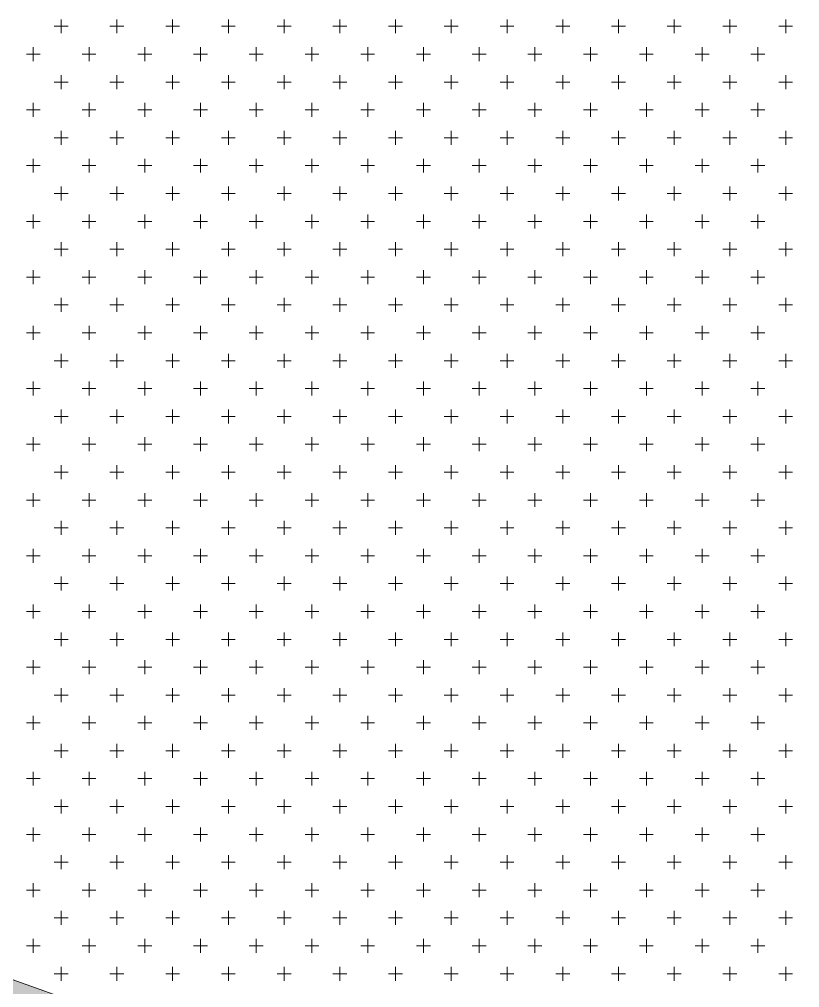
# Model space of a CAD drawing. Header units: metres. Extents: x 476631 to 477421, y 4483749 to 4484052.
# Drawn here: x 476951.52 to 476969.3, y 4483958.2 to 4483980.27 of the extents above; entities that cross this region are included whole.
import ezdxf

# ---------------------------------------------------------------- set-up
doc = ezdxf.new("R2010")
doc.units = ezdxf.units.M
doc.layers.add('M2', color=1, linetype='Continuous', lineweight=25)
doc.layers.add('PL_PARK', color=97, linetype='Continuous', lineweight=0)

msp = doc.modelspace()

# ---------------------------------------------------------------- hatches: boundary and pattern name
at = {"layer": 'M2', "true_color": 0x636466}
h = msp.add_hatch(color=251, dxfattribs=at)
h.dxf.hatch_style = 1
h.paths.add_polyline_path([(476978.377, 4483951.865), (476968.979, 4483952.188), (476968.847, 4483952.193), (476940.59, 4483962.196), (476938.268, 4483964.815), (476930.438, 4483957.365), (476934.301, 4483956.997), (476954.868, 4483949.716), (476967.528, 4483945.234), (476979.215, 4483944.832)])

# ---------------------------------------------------------------- linework, layer by layer
at = {"layer": 'PL_PARK', "color": 3, "linetype": 'Continuous'}
for p, q in [((476952.31, 4483980.11), (476952.627, 4483980.11)), ((476952.469, 4483979.951), (476952.469, 4483980.269)), ((476953.58, 4483980.11), (476953.897, 4483980.11)), ((476953.739, 4483979.951), (476953.739, 4483980.269)), ((476954.85, 4483980.11), (476955.167, 4483980.11)), ((476955.009, 4483979.951), (476955.009, 4483980.269)), ((476956.12, 4483980.11), (476956.437, 4483980.11)), ((476956.279, 4483979.951), (476956.279, 4483980.269)), ((476957.39, 4483980.11), (476957.707, 4483980.11)), ((476957.549, 4483979.951), (476957.549, 4483980.269)), ((476958.66, 4483980.11), (476958.977, 4483980.11)), ((476958.819, 4483979.951), (476958.819, 4483980.269)), ((476959.93, 4483980.11), (476960.247, 4483980.11)), ((476960.089, 4483979.951), (476960.089, 4483980.269)), ((476961.2, 4483980.11), (476961.517, 4483980.11)), ((476961.359, 4483979.951), (476961.359, 4483980.269)), ((476962.47, 4483980.11), (476962.787, 4483980.11)), ((476962.629, 4483979.951), (476962.629, 4483980.269)), ((476963.74, 4483980.11), (476964.057, 4483980.11)), ((476963.899, 4483979.951), (476963.899, 4483980.269)), ((476965.01, 4483980.11), (476965.327, 4483980.11)), ((476965.169, 4483979.951), (476965.169, 4483980.269)), ((476966.28, 4483980.11), (476966.597, 4483980.11)), ((476966.439, 4483979.951), (476966.439, 4483980.269)), ((476967.55, 4483980.11), (476967.867, 4483980.11)), ((476967.709, 4483979.951), (476967.709, 4483980.269)), ((476968.82, 4483980.11), (476969.137, 4483980.11)), ((476968.979, 4483979.951), (476968.979, 4483980.269)), ((476951.834, 4483979.316), (476951.834, 4483979.634)), ((476953.104, 4483979.316), (476953.104, 4483979.634)), ((476954.374, 4483979.316), (476954.374, 4483979.634)), ((476955.644, 4483979.316), (476955.644, 4483979.634)), ((476956.914, 4483979.316), (476956.914, 4483979.634)), ((476958.184, 4483979.316), (476958.184, 4483979.634)), ((476959.454, 4483979.316), (476959.454, 4483979.634)), ((476960.724, 4483979.316), (476960.724, 4483979.634)), ((476961.994, 4483979.316), (476961.994, 4483979.634)), ((476963.264, 4483979.316), (476963.264, 4483979.634)), ((476964.534, 4483979.316), (476964.534, 4483979.634)), ((476965.804, 4483979.316), (476965.804, 4483979.634)), ((476967.074, 4483979.316), (476967.074, 4483979.634)), ((476968.344, 4483979.316), (476968.344, 4483979.634)), ((476951.675, 4483979.475), (476951.992, 4483979.475)), ((476952.945, 4483979.475), (476953.262, 4483979.475)), ((476954.215, 4483979.475), (476954.532, 4483979.475)), ((476955.485, 4483979.475), (476955.802, 4483979.475)), ((476956.755, 4483979.475), (476957.072, 4483979.475)), ((476958.025, 4483979.475), (476958.342, 4483979.475)), ((476959.295, 4483979.475), (476959.612, 4483979.475)), ((476960.565, 4483979.475), (476960.882, 4483979.475)), ((476961.835, 4483979.475), (476962.152, 4483979.475)), ((476963.105, 4483979.475), (476963.422, 4483979.475)), ((476964.375, 4483979.475), (476964.692, 4483979.475)), ((476965.645, 4483979.475), (476965.962, 4483979.475)), ((476966.915, 4483979.475), (476967.232, 4483979.475)), ((476968.185, 4483979.475), (476968.502, 4483979.475)), ((476952.469, 4483978.681), (476952.469, 4483978.999)), ((476953.739, 4483978.681), (476953.739, 4483978.999)), ((476955.009, 4483978.681), (476955.009, 4483978.999)), ((476956.279, 4483978.681), (476956.279, 4483978.999)), ((476957.549, 4483978.681), (476957.549, 4483978.999)), ((476958.819, 4483978.681), (476958.819, 4483978.999)), ((476960.089, 4483978.681), (476960.089, 4483978.999)), ((476961.359, 4483978.681), (476961.359, 4483978.999)), ((476962.629, 4483978.681), (476962.629, 4483978.999)), ((476963.899, 4483978.681), (476963.899, 4483978.999)), ((476965.169, 4483978.681), (476965.169, 4483978.999)), ((476966.439, 4483978.681), (476966.439, 4483978.999)), ((476967.709, 4483978.681), (476967.709, 4483978.999)), ((476968.979, 4483978.681), (476968.979, 4483978.999)), ((476952.31, 4483978.84), (476952.627, 4483978.84)), ((476953.58, 4483978.84), (476953.897, 4483978.84)), ((476954.85, 4483978.84), (476955.167, 4483978.84)), ((476956.12, 4483978.84), (476956.437, 4483978.84)), ((476957.39, 4483978.84), (476957.707, 4483978.84)), ((476958.66, 4483978.84), (476958.977, 4483978.84)), ((476959.93, 4483978.84), (476960.247, 4483978.84)), ((476961.2, 4483978.84), (476961.517, 4483978.84)), ((476962.47, 4483978.84), (476962.787, 4483978.84)), ((476963.74, 4483978.84), (476964.057, 4483978.84)), ((476965.01, 4483978.84), (476965.327, 4483978.84)), ((476966.28, 4483978.84), (476966.597, 4483978.84)), ((476967.55, 4483978.84), (476967.867, 4483978.84)), ((476968.82, 4483978.84), (476969.137, 4483978.84)), ((476951.834, 4483978.046), (476951.834, 4483978.364)), ((476953.104, 4483978.046), (476953.104, 4483978.364)), ((476954.374, 4483978.046), (476954.374, 4483978.364)), ((476955.644, 4483978.046), (476955.644, 4483978.364)), ((476956.914, 4483978.046), (476956.914, 4483978.364)), ((476958.184, 4483978.046), (476958.184, 4483978.364)), ((476959.454, 4483978.046), (476959.454, 4483978.364)), ((476960.724, 4483978.046), (476960.724, 4483978.364)), ((476961.994, 4483978.046), (476961.994, 4483978.364)), ((476963.264, 4483978.046), (476963.264, 4483978.364)), ((476964.534, 4483978.046), (476964.534, 4483978.364)), ((476965.804, 4483978.046), (476965.804, 4483978.364)), ((476967.074, 4483978.046), (476967.074, 4483978.364)), ((476968.344, 4483978.046), (476968.344, 4483978.364)), ((476951.675, 4483978.205), (476951.992, 4483978.205)), ((476952.945, 4483978.205), (476953.262, 4483978.205)), ((476954.215, 4483978.205), (476954.532, 4483978.205)), ((476955.485, 4483978.205), (476955.802, 4483978.205)), ((476956.755, 4483978.205), (476957.072, 4483978.205)), ((476958.025, 4483978.205), (476958.342, 4483978.205)), ((476959.295, 4483978.205), (476959.612, 4483978.205)), ((476960.565, 4483978.205), (476960.882, 4483978.205)), ((476961.835, 4483978.205), (476962.152, 4483978.205)), ((476963.105, 4483978.205), (476963.422, 4483978.205)), ((476964.375, 4483978.205), (476964.692, 4483978.205)), ((476965.645, 4483978.205), (476965.962, 4483978.205)), ((476966.915, 4483978.205), (476967.232, 4483978.205)), ((476968.185, 4483978.205), (476968.502, 4483978.205)), ((476952.469, 4483977.411), (476952.469, 4483977.729)), ((476953.739, 4483977.411), (476953.739, 4483977.729)), ((476955.009, 4483977.411), (476955.009, 4483977.729)), ((476956.279, 4483977.411), (476956.279, 4483977.729)), ((476957.549, 4483977.411), (476957.549, 4483977.729)), ((476958.819, 4483977.411), (476958.819, 4483977.729)), ((476960.089, 4483977.411), (476960.089, 4483977.729)), ((476961.359, 4483977.411), (476961.359, 4483977.729)), ((476962.629, 4483977.411), (476962.629, 4483977.729)), ((476963.899, 4483977.411), (476963.899, 4483977.729)), ((476965.169, 4483977.411), (476965.169, 4483977.729)), ((476966.439, 4483977.411), (476966.439, 4483977.729)), ((476967.709, 4483977.411), (476967.709, 4483977.729)), ((476968.979, 4483977.411), (476968.979, 4483977.729)), ((476952.31, 4483977.57), (476952.627, 4483977.57)), ((476953.58, 4483977.57), (476953.897, 4483977.57)), ((476954.85, 4483977.57), (476955.167, 4483977.57)), ((476956.12, 4483977.57), (476956.437, 4483977.57)), ((476957.39, 4483977.57), (476957.707, 4483977.57)), ((476958.66, 4483977.57), (476958.977, 4483977.57)), ((476959.93, 4483977.57), (476960.247, 4483977.57)), ((476961.2, 4483977.57), (476961.517, 4483977.57)), ((476962.47, 4483977.57), (476962.787, 4483977.57)), ((476963.74, 4483977.57), (476964.057, 4483977.57)), ((476965.01, 4483977.57), (476965.327, 4483977.57)), ((476966.28, 4483977.57), (476966.597, 4483977.57)), ((476967.55, 4483977.57), (476967.867, 4483977.57)), ((476968.82, 4483977.57), (476969.137, 4483977.57)), ((476951.834, 4483976.776), (476951.834, 4483977.094)), ((476953.104, 4483976.776), (476953.104, 4483977.094)), ((476954.374, 4483976.776), (476954.374, 4483977.094)), ((476955.644, 4483976.776), (476955.644, 4483977.094)), ((476956.914, 4483976.776), (476956.914, 4483977.094)), ((476958.184, 4483976.776), (476958.184, 4483977.094)), ((476959.454, 4483976.776), (476959.454, 4483977.094)), ((476960.724, 4483976.776), (476960.724, 4483977.094)), ((476961.994, 4483976.776), (476961.994, 4483977.094)), ((476963.264, 4483976.776), (476963.264, 4483977.094)), ((476964.534, 4483976.776), (476964.534, 4483977.094)), ((476965.804, 4483976.776), (476965.804, 4483977.094)), ((476967.074, 4483976.776), (476967.074, 4483977.094)), ((476968.344, 4483976.776), (476968.344, 4483977.094)), ((476951.675, 4483976.935), (476951.992, 4483976.935)), ((476952.945, 4483976.935), (476953.262, 4483976.935)), ((476954.215, 4483976.935), (476954.532, 4483976.935)), ((476955.485, 4483976.935), (476955.802, 4483976.935)), ((476956.755, 4483976.935), (476957.072, 4483976.935)), ((476958.025, 4483976.935), (476958.342, 4483976.935)), ((476959.295, 4483976.935), (476959.612, 4483976.935)), ((476960.565, 4483976.935), (476960.882, 4483976.935)), ((476961.835, 4483976.935), (476962.152, 4483976.935)), ((476963.105, 4483976.935), (476963.422, 4483976.935)), ((476964.375, 4483976.935), (476964.692, 4483976.935)), ((476965.645, 4483976.935), (476965.962, 4483976.935)), ((476966.915, 4483976.935), (476967.232, 4483976.935)), ((476968.185, 4483976.935), (476968.502, 4483976.935)), ((476952.469, 4483976.141), (476952.469, 4483976.459)), ((476953.739, 4483976.141), (476953.739, 4483976.459)), ((476955.009, 4483976.141), (476955.009, 4483976.459)), ((476956.279, 4483976.141), (476956.279, 4483976.459)), ((476957.549, 4483976.141), (476957.549, 4483976.459)), ((476958.819, 4483976.141), (476958.819, 4483976.459)), ((476960.089, 4483976.141), (476960.089, 4483976.459)), ((476961.359, 4483976.141), (476961.359, 4483976.459)), ((476962.629, 4483976.141), (476962.629, 4483976.459)), ((476963.899, 4483976.141), (476963.899, 4483976.459)), ((476965.169, 4483976.141), (476965.169, 4483976.459)), ((476966.439, 4483976.141), (476966.439, 4483976.459)), ((476967.709, 4483976.141), (476967.709, 4483976.459)), ((476968.979, 4483976.141), (476968.979, 4483976.459)), ((476952.31, 4483976.3), (476952.627, 4483976.3)), ((476953.58, 4483976.3), (476953.897, 4483976.3)), ((476954.85, 4483976.3), (476955.167, 4483976.3)), ((476956.12, 4483976.3), (476956.437, 4483976.3)), ((476957.39, 4483976.3), (476957.707, 4483976.3)), ((476958.66, 4483976.3), (476958.977, 4483976.3)), ((476959.93, 4483976.3), (476960.247, 4483976.3)), ((476961.2, 4483976.3), (476961.517, 4483976.3)), ((476962.47, 4483976.3), (476962.787, 4483976.3)), ((476963.74, 4483976.3), (476964.057, 4483976.3)), ((476965.01, 4483976.3), (476965.327, 4483976.3)), ((476966.28, 4483976.3), (476966.597, 4483976.3)), ((476967.55, 4483976.3), (476967.867, 4483976.3)), ((476968.82, 4483976.3), (476969.137, 4483976.3)), ((476951.675, 4483975.665), (476951.992, 4483975.665)), ((476951.834, 4483975.506), (476951.834, 4483975.824)), ((476952.945, 4483975.665), (476953.262, 4483975.665)), ((476953.104, 4483975.506), (476953.104, 4483975.824)), ((476954.215, 4483975.665), (476954.532, 4483975.665)), ((476954.374, 4483975.506), (476954.374, 4483975.824)), ((476955.485, 4483975.665), (476955.802, 4483975.665)), ((476955.644, 4483975.506), (476955.644, 4483975.824)), ((476956.755, 4483975.665), (476957.072, 4483975.665)), ((476956.914, 4483975.506), (476956.914, 4483975.824)), ((476958.025, 4483975.665), (476958.342, 4483975.665)), ((476958.184, 4483975.506), (476958.184, 4483975.824)), ((476959.295, 4483975.665), (476959.612, 4483975.665)), ((476959.454, 4483975.506), (476959.454, 4483975.824)), ((476960.565, 4483975.665), (476960.882, 4483975.665)), ((476960.724, 4483975.506), (476960.724, 4483975.824)), ((476961.835, 4483975.665), (476962.152, 4483975.665)), ((476961.994, 4483975.506), (476961.994, 4483975.824)), ((476963.105, 4483975.665), (476963.422, 4483975.665)), ((476963.264, 4483975.506), (476963.264, 4483975.824)), ((476964.375, 4483975.665), (476964.692, 4483975.665)), ((476964.534, 4483975.506), (476964.534, 4483975.824)), ((476965.645, 4483975.665), (476965.962, 4483975.665)), ((476965.804, 4483975.506), (476965.804, 4483975.824)), ((476966.915, 4483975.665), (476967.232, 4483975.665)), ((476967.074, 4483975.506), (476967.074, 4483975.824)), ((476968.185, 4483975.665), (476968.502, 4483975.665)), ((476968.344, 4483975.506), (476968.344, 4483975.824)), ((476952.31, 4483975.03), (476952.627, 4483975.03)), ((476952.469, 4483974.871), (476952.469, 4483975.189)), ((476953.58, 4483975.03), (476953.897, 4483975.03)), ((476953.739, 4483974.871), (476953.739, 4483975.189)), ((476954.85, 4483975.03), (476955.167, 4483975.03)), ((476955.009, 4483974.871), (476955.009, 4483975.189)), ((476956.12, 4483975.03), (476956.437, 4483975.03)), ((476956.279, 4483974.871), (476956.279, 4483975.189)), ((476957.39, 4483975.03), (476957.707, 4483975.03)), ((476957.549, 4483974.871), (476957.549, 4483975.189)), ((476958.66, 4483975.03), (476958.977, 4483975.03)), ((476958.819, 4483974.871), (476958.819, 4483975.189)), ((476959.93, 4483975.03), (476960.247, 4483975.03)), ((476960.089, 4483974.871), (476960.089, 4483975.189)), ((476961.2, 4483975.03), (476961.517, 4483975.03)), ((476961.359, 4483974.871), (476961.359, 4483975.189)), ((476962.47, 4483975.03), (476962.787, 4483975.03)), ((476962.629, 4483974.871), (476962.629, 4483975.189)), ((476963.74, 4483975.03), (476964.057, 4483975.03)), ((476963.899, 4483974.871), (476963.899, 4483975.189)), ((476965.01, 4483975.03), (476965.327, 4483975.03)), ((476965.169, 4483974.871), (476965.169, 4483975.189)), ((476966.28, 4483975.03), (476966.597, 4483975.03)), ((476966.439, 4483974.871), (476966.439, 4483975.189)), ((476967.55, 4483975.03), (476967.867, 4483975.03)), ((476967.709, 4483974.871), (476967.709, 4483975.189)), ((476968.82, 4483975.03), (476969.137, 4483975.03)), ((476968.979, 4483974.871), (476968.979, 4483975.189)), ((476951.834, 4483974.236), (476951.834, 4483974.554)), ((476953.104, 4483974.236), (476953.104, 4483974.554)), ((476954.374, 4483974.236), (476954.374, 4483974.554)), ((476955.644, 4483974.236), (476955.644, 4483974.554)), ((476956.914, 4483974.236), (476956.914, 4483974.554)), ((476958.184, 4483974.236), (476958.184, 4483974.554)), ((476959.454, 4483974.236), (476959.454, 4483974.554)), ((476960.724, 4483974.236), (476960.724, 4483974.554)), ((476961.994, 4483974.236), (476961.994, 4483974.554)), ((476963.264, 4483974.236), (476963.264, 4483974.554)), ((476964.534, 4483974.236), (476964.534, 4483974.554)), ((476965.804, 4483974.236), (476965.804, 4483974.554)), ((476967.074, 4483974.236), (476967.074, 4483974.554)), ((476968.344, 4483974.236), (476968.344, 4483974.554)), ((476951.675, 4483974.395), (476951.992, 4483974.395)), ((476952.945, 4483974.395), (476953.262, 4483974.395)), ((476954.215, 4483974.395), (476954.532, 4483974.395)), ((476955.485, 4483974.395), (476955.802, 4483974.395)), ((476956.755, 4483974.395), (476957.072, 4483974.395)), ((476958.025, 4483974.395), (476958.342, 4483974.395)), ((476959.295, 4483974.395), (476959.612, 4483974.395)), ((476960.565, 4483974.395), (476960.882, 4483974.395)), ((476961.835, 4483974.395), (476962.152, 4483974.395)), ((476963.105, 4483974.395), (476963.422, 4483974.395)), ((476964.375, 4483974.395), (476964.692, 4483974.395)), ((476965.645, 4483974.395), (476965.962, 4483974.395)), ((476966.915, 4483974.395), (476967.232, 4483974.395)), ((476968.185, 4483974.395), (476968.502, 4483974.395)), ((476952.469, 4483973.601), (476952.469, 4483973.919)), ((476953.739, 4483973.601), (476953.739, 4483973.919)), ((476955.009, 4483973.601), (476955.009, 4483973.919)), ((476956.279, 4483973.601), (476956.279, 4483973.919)), ((476957.549, 4483973.601), (476957.549, 4483973.919)), ((476958.819, 4483973.601), (476958.819, 4483973.919)), ((476960.089, 4483973.601), (476960.089, 4483973.919)), ((476961.359, 4483973.601), (476961.359, 4483973.919)), ((476962.629, 4483973.601), (476962.629, 4483973.919)), ((476963.899, 4483973.601), (476963.899, 4483973.919)), ((476965.169, 4483973.601), (476965.169, 4483973.919)), ((476966.439, 4483973.601), (476966.439, 4483973.919)), ((476967.709, 4483973.601), (476967.709, 4483973.919)), ((476968.979, 4483973.601), (476968.979, 4483973.919)), ((476952.31, 4483973.76), (476952.627, 4483973.76)), ((476953.58, 4483973.76), (476953.897, 4483973.76)), ((476954.85, 4483973.76), (476955.167, 4483973.76)), ((476956.12, 4483973.76), (476956.437, 4483973.76)), ((476957.39, 4483973.76), (476957.707, 4483973.76)), ((476958.66, 4483973.76), (476958.977, 4483973.76)), ((476959.93, 4483973.76), (476960.247, 4483973.76)), ((476961.2, 4483973.76), (476961.517, 4483973.76)), ((476962.47, 4483973.76), (476962.787, 4483973.76)), ((476963.74, 4483973.76), (476964.057, 4483973.76)), ((476965.01, 4483973.76), (476965.327, 4483973.76)), ((476966.28, 4483973.76), (476966.597, 4483973.76)), ((476967.55, 4483973.76), (476967.867, 4483973.76)), ((476968.82, 4483973.76), (476969.137, 4483973.76)), ((476951.834, 4483972.966), (476951.834, 4483973.284)), ((476953.104, 4483972.966), (476953.104, 4483973.284)), ((476954.374, 4483972.966), (476954.374, 4483973.284)), ((476955.644, 4483972.966), (476955.644, 4483973.284)), ((476956.914, 4483972.966), (476956.914, 4483973.284)), ((476958.184, 4483972.966), (476958.184, 4483973.284)), ((476959.454, 4483972.966), (476959.454, 4483973.284)), ((476960.724, 4483972.966), (476960.724, 4483973.284)), ((476961.994, 4483972.966), (476961.994, 4483973.284)), ((476963.264, 4483972.966), (476963.264, 4483973.284)), ((476964.534, 4483972.966), (476964.534, 4483973.284)), ((476965.804, 4483972.966), (476965.804, 4483973.284)), ((476967.074, 4483972.966), (476967.074, 4483973.284)), ((476968.344, 4483972.966), (476968.344, 4483973.284)), ((476951.675, 4483973.125), (476951.992, 4483973.125)), ((476952.945, 4483973.125), (476953.262, 4483973.125)), ((476954.215, 4483973.125), (476954.532, 4483973.125)), ((476955.485, 4483973.125), (476955.802, 4483973.125)), ((476956.755, 4483973.125), (476957.072, 4483973.125)), ((476958.025, 4483973.125), (476958.342, 4483973.125)), ((476959.295, 4483973.125), (476959.612, 4483973.125)), ((476960.565, 4483973.125), (476960.882, 4483973.125)), ((476961.835, 4483973.125), (476962.152, 4483973.125)), ((476963.105, 4483973.125), (476963.422, 4483973.125)), ((476964.375, 4483973.125), (476964.692, 4483973.125)), ((476965.645, 4483973.125), (476965.962, 4483973.125)), ((476966.915, 4483973.125), (476967.232, 4483973.125)), ((476968.185, 4483973.125), (476968.502, 4483973.125)), ((476952.469, 4483972.331), (476952.469, 4483972.649)), ((476953.739, 4483972.331), (476953.739, 4483972.649)), ((476955.009, 4483972.331), (476955.009, 4483972.649)), ((476956.279, 4483972.331), (476956.279, 4483972.649)), ((476957.549, 4483972.331), (476957.549, 4483972.649)), ((476958.819, 4483972.331), (476958.819, 4483972.649)), ((476960.089, 4483972.331), (476960.089, 4483972.649)), ((476961.359, 4483972.331), (476961.359, 4483972.649)), ((476962.629, 4483972.331), (476962.629, 4483972.649)), ((476963.899, 4483972.331), (476963.899, 4483972.649)), ((476965.169, 4483972.331), (476965.169, 4483972.649)), ((476966.439, 4483972.331), (476966.439, 4483972.649)), ((476967.709, 4483972.331), (476967.709, 4483972.649)), ((476968.979, 4483972.331), (476968.979, 4483972.649)), ((476952.31, 4483972.49), (476952.627, 4483972.49)), ((476953.58, 4483972.49), (476953.897, 4483972.49)), ((476954.85, 4483972.49), (476955.167, 4483972.49)), ((476956.12, 4483972.49), (476956.437, 4483972.49)), ((476957.39, 4483972.49), (476957.707, 4483972.49)), ((476958.66, 4483972.49), (476958.977, 4483972.49)), ((476959.93, 4483972.49), (476960.247, 4483972.49)), ((476961.2, 4483972.49), (476961.517, 4483972.49)), ((476962.47, 4483972.49), (476962.787, 4483972.49)), ((476963.74, 4483972.49), (476964.057, 4483972.49)), ((476965.01, 4483972.49), (476965.327, 4483972.49)), ((476966.28, 4483972.49), (476966.597, 4483972.49)), ((476967.55, 4483972.49), (476967.867, 4483972.49)), ((476968.82, 4483972.49), (476969.137, 4483972.49)), ((476951.834, 4483971.696), (476951.834, 4483972.014)), ((476953.104, 4483971.696), (476953.104, 4483972.014)), ((476954.374, 4483971.696), (476954.374, 4483972.014)), ((476955.644, 4483971.696), (476955.644, 4483972.014)), ((476956.914, 4483971.696), (476956.914, 4483972.014)), ((476958.184, 4483971.696), (476958.184, 4483972.014)), ((476959.454, 4483971.696), (476959.454, 4483972.014)), ((476960.724, 4483971.696), (476960.724, 4483972.014)), ((476961.994, 4483971.696), (476961.994, 4483972.014)), ((476963.264, 4483971.696), (476963.264, 4483972.014)), ((476964.534, 4483971.696), (476964.534, 4483972.014)), ((476965.804, 4483971.696), (476965.804, 4483972.014)), ((476967.074, 4483971.696), (476967.074, 4483972.014)), ((476968.344, 4483971.696), (476968.344, 4483972.014)), ((476951.675, 4483971.855), (476951.992, 4483971.855)), ((476952.945, 4483971.855), (476953.262, 4483971.855)), ((476954.215, 4483971.855), (476954.532, 4483971.855)), ((476955.485, 4483971.855), (476955.802, 4483971.855)), ((476956.755, 4483971.855), (476957.072, 4483971.855)), ((476958.025, 4483971.855), (476958.342, 4483971.855)), ((476959.295, 4483971.855), (476959.612, 4483971.855)), ((476960.565, 4483971.855), (476960.882, 4483971.855)), ((476961.835, 4483971.855), (476962.152, 4483971.855)), ((476963.105, 4483971.855), (476963.422, 4483971.855)), ((476964.375, 4483971.855), (476964.692, 4483971.855)), ((476965.645, 4483971.855), (476965.962, 4483971.855)), ((476966.915, 4483971.855), (476967.232, 4483971.855)), ((476968.185, 4483971.855), (476968.502, 4483971.855)), ((476952.469, 4483971.061), (476952.469, 4483971.379)), ((476953.739, 4483971.061), (476953.739, 4483971.379)), ((476955.009, 4483971.061), (476955.009, 4483971.379)), ((476956.279, 4483971.061), (476956.279, 4483971.379)), ((476957.549, 4483971.061), (476957.549, 4483971.379)), ((476958.819, 4483971.061), (476958.819, 4483971.379)), ((476960.089, 4483971.061), (476960.089, 4483971.379)), ((476961.359, 4483971.061), (476961.359, 4483971.379)), ((476962.629, 4483971.061), (476962.629, 4483971.379)), ((476963.899, 4483971.061), (476963.899, 4483971.379)), ((476965.169, 4483971.061), (476965.169, 4483971.379)), ((476966.439, 4483971.061), (476966.439, 4483971.379)), ((476967.709, 4483971.061), (476967.709, 4483971.379)), ((476968.979, 4483971.061), (476968.979, 4483971.379)), ((476952.31, 4483971.22), (476952.627, 4483971.22)), ((476953.58, 4483971.22), (476953.897, 4483971.22)), ((476954.85, 4483971.22), (476955.167, 4483971.22)), ((476956.12, 4483971.22), (476956.437, 4483971.22)), ((476957.39, 4483971.22), (476957.707, 4483971.22)), ((476958.66, 4483971.22), (476958.977, 4483971.22)), ((476959.93, 4483971.22), (476960.247, 4483971.22)), ((476961.2, 4483971.22), (476961.517, 4483971.22)), ((476962.47, 4483971.22), (476962.787, 4483971.22)), ((476963.74, 4483971.22), (476964.057, 4483971.22)), ((476965.01, 4483971.22), (476965.327, 4483971.22)), ((476966.28, 4483971.22), (476966.597, 4483971.22)), ((476967.55, 4483971.22), (476967.867, 4483971.22)), ((476968.82, 4483971.22), (476969.137, 4483971.22)), ((476951.675, 4483970.585), (476951.992, 4483970.585)), ((476951.834, 4483970.426), (476951.834, 4483970.744)), ((476952.945, 4483970.585), (476953.262, 4483970.585)), ((476953.104, 4483970.426), (476953.104, 4483970.744)), ((476954.215, 4483970.585), (476954.532, 4483970.585)), ((476954.374, 4483970.426), (476954.374, 4483970.744)), ((476955.485, 4483970.585), (476955.802, 4483970.585)), ((476955.644, 4483970.426), (476955.644, 4483970.744)), ((476956.755, 4483970.585), (476957.072, 4483970.585)), ((476956.914, 4483970.426), (476956.914, 4483970.744)), ((476958.025, 4483970.585), (476958.342, 4483970.585)), ((476958.184, 4483970.426), (476958.184, 4483970.744)), ((476959.295, 4483970.585), (476959.612, 4483970.585)), ((476959.454, 4483970.426), (476959.454, 4483970.744)), ((476960.565, 4483970.585), (476960.882, 4483970.585)), ((476960.724, 4483970.426), (476960.724, 4483970.744)), ((476961.835, 4483970.585), (476962.152, 4483970.585)), ((476961.994, 4483970.426), (476961.994, 4483970.744)), ((476963.105, 4483970.585), (476963.422, 4483970.585)), ((476963.264, 4483970.426), (476963.264, 4483970.744)), ((476964.375, 4483970.585), (476964.692, 4483970.585)), ((476964.534, 4483970.426), (476964.534, 4483970.744)), ((476965.645, 4483970.585), (476965.962, 4483970.585)), ((476965.804, 4483970.426), (476965.804, 4483970.744)), ((476966.915, 4483970.585), (476967.232, 4483970.585)), ((476967.074, 4483970.426), (476967.074, 4483970.744)), ((476968.185, 4483970.585), (476968.502, 4483970.585)), ((476968.344, 4483970.426), (476968.344, 4483970.744)), ((476952.31, 4483969.95), (476952.627, 4483969.95)), ((476952.469, 4483969.791), (476952.469, 4483970.109)), ((476953.58, 4483969.95), (476953.897, 4483969.95)), ((476953.739, 4483969.791), (476953.739, 4483970.109)), ((476954.85, 4483969.95), (476955.167, 4483969.95)), ((476955.009, 4483969.791), (476955.009, 4483970.109)), ((476956.12, 4483969.95), (476956.437, 4483969.95)), ((476956.279, 4483969.791), (476956.279, 4483970.109)), ((476957.39, 4483969.95), (476957.707, 4483969.95)), ((476957.549, 4483969.791), (476957.549, 4483970.109)), ((476958.66, 4483969.95), (476958.977, 4483969.95)), ((476958.819, 4483969.791), (476958.819, 4483970.109)), ((476959.93, 4483969.95), (476960.247, 4483969.95)), ((476960.089, 4483969.791), (476960.089, 4483970.109)), ((476961.2, 4483969.95), (476961.517, 4483969.95)), ((476961.359, 4483969.791), (476961.359, 4483970.109)), ((476962.47, 4483969.95), (476962.787, 4483969.95)), ((476962.629, 4483969.791), (476962.629, 4483970.109)), ((476963.74, 4483969.95), (476964.057, 4483969.95)), ((476963.899, 4483969.791), (476963.899, 4483970.109)), ((476965.01, 4483969.95), (476965.327, 4483969.95)), ((476965.169, 4483969.791), (476965.169, 4483970.109)), ((476966.28, 4483969.95), (476966.597, 4483969.95)), ((476966.439, 4483969.791), (476966.439, 4483970.109)), ((476967.55, 4483969.95), (476967.867, 4483969.95)), ((476967.709, 4483969.791), (476967.709, 4483970.109)), ((476968.82, 4483969.95), (476969.137, 4483969.95)), ((476968.979, 4483969.791), (476968.979, 4483970.109)), ((476951.834, 4483969.156), (476951.834, 4483969.474)), ((476953.104, 4483969.156), (476953.104, 4483969.474)), ((476954.374, 4483969.156), (476954.374, 4483969.474)), ((476955.644, 4483969.156), (476955.644, 4483969.474)), ((476956.914, 4483969.156), (476956.914, 4483969.474)), ((476958.184, 4483969.156), (476958.184, 4483969.474)), ((476959.454, 4483969.156), (476959.454, 4483969.474)), ((476960.724, 4483969.156), (476960.724, 4483969.474)), ((476961.994, 4483969.156), (476961.994, 4483969.474)), ((476963.264, 4483969.156), (476963.264, 4483969.474)), ((476964.534, 4483969.156), (476964.534, 4483969.474)), ((476965.804, 4483969.156), (476965.804, 4483969.474)), ((476967.074, 4483969.156), (476967.074, 4483969.474)), ((476968.344, 4483969.156), (476968.344, 4483969.474)), ((476951.675, 4483969.315), (476951.992, 4483969.315)), ((476952.945, 4483969.315), (476953.262, 4483969.315)), ((476954.215, 4483969.315), (476954.532, 4483969.315)), ((476955.485, 4483969.315), (476955.802, 4483969.315)), ((476956.755, 4483969.315), (476957.072, 4483969.315)), ((476958.025, 4483969.315), (476958.342, 4483969.315)), ((476959.295, 4483969.315), (476959.612, 4483969.315)), ((476960.565, 4483969.315), (476960.882, 4483969.315)), ((476961.835, 4483969.315), (476962.152, 4483969.315)), ((476963.105, 4483969.315), (476963.422, 4483969.315)), ((476964.375, 4483969.315), (476964.692, 4483969.315)), ((476965.645, 4483969.315), (476965.962, 4483969.315)), ((476966.915, 4483969.315), (476967.232, 4483969.315)), ((476968.185, 4483969.315), (476968.502, 4483969.315)), ((476952.469, 4483968.521), (476952.469, 4483968.839)), ((476953.739, 4483968.521), (476953.739, 4483968.839)), ((476955.009, 4483968.521), (476955.009, 4483968.839)), ((476956.279, 4483968.521), (476956.279, 4483968.839)), ((476957.549, 4483968.521), (476957.549, 4483968.839)), ((476958.819, 4483968.521), (476958.819, 4483968.839)), ((476960.089, 4483968.521), (476960.089, 4483968.839)), ((476961.359, 4483968.521), (476961.359, 4483968.839)), ((476962.629, 4483968.521), (476962.629, 4483968.839)), ((476963.899, 4483968.521), (476963.899, 4483968.839)), ((476965.169, 4483968.521), (476965.169, 4483968.839)), ((476966.439, 4483968.521), (476966.439, 4483968.839)), ((476967.709, 4483968.521), (476967.709, 4483968.839)), ((476968.979, 4483968.521), (476968.979, 4483968.839)), ((476952.31, 4483968.68), (476952.627, 4483968.68)), ((476953.58, 4483968.68), (476953.897, 4483968.68)), ((476954.85, 4483968.68), (476955.167, 4483968.68)), ((476956.12, 4483968.68), (476956.437, 4483968.68)), ((476957.39, 4483968.68), (476957.707, 4483968.68)), ((476958.66, 4483968.68), (476958.977, 4483968.68)), ((476959.93, 4483968.68), (476960.247, 4483968.68)), ((476961.2, 4483968.68), (476961.517, 4483968.68)), ((476962.47, 4483968.68), (476962.787, 4483968.68)), ((476963.74, 4483968.68), (476964.057, 4483968.68)), ((476965.01, 4483968.68), (476965.327, 4483968.68)), ((476966.28, 4483968.68), (476966.597, 4483968.68)), ((476967.55, 4483968.68), (476967.867, 4483968.68)), ((476968.82, 4483968.68), (476969.137, 4483968.68)), ((476951.834, 4483967.886), (476951.834, 4483968.204)), ((476953.104, 4483967.886), (476953.104, 4483968.204)), ((476954.374, 4483967.886), (476954.374, 4483968.204)), ((476955.644, 4483967.886), (476955.644, 4483968.204)), ((476956.914, 4483967.886), (476956.914, 4483968.204)), ((476958.184, 4483967.886), (476958.184, 4483968.204)), ((476959.454, 4483967.886), (476959.454, 4483968.204)), ((476960.724, 4483967.886), (476960.724, 4483968.204)), ((476961.994, 4483967.886), (476961.994, 4483968.204)), ((476963.264, 4483967.886), (476963.264, 4483968.204)), ((476964.534, 4483967.886), (476964.534, 4483968.204)), ((476965.804, 4483967.886), (476965.804, 4483968.204)), ((476967.074, 4483967.886), (476967.074, 4483968.204)), ((476968.344, 4483967.886), (476968.344, 4483968.204)), ((476951.675, 4483968.045), (476951.992, 4483968.045)), ((476952.945, 4483968.045), (476953.262, 4483968.045)), ((476954.215, 4483968.045), (476954.532, 4483968.045)), ((476955.485, 4483968.045), (476955.802, 4483968.045)), ((476956.755, 4483968.045), (476957.072, 4483968.045)), ((476958.025, 4483968.045), (476958.342, 4483968.045)), ((476959.295, 4483968.045), (476959.612, 4483968.045)), ((476960.565, 4483968.045), (476960.882, 4483968.045)), ((476961.835, 4483968.045), (476962.152, 4483968.045)), ((476963.105, 4483968.045), (476963.422, 4483968.045)), ((476964.375, 4483968.045), (476964.692, 4483968.045)), ((476965.645, 4483968.045), (476965.962, 4483968.045)), ((476966.915, 4483968.045), (476967.232, 4483968.045)), ((476968.185, 4483968.045), (476968.502, 4483968.045)), ((476952.469, 4483967.251), (476952.469, 4483967.569)), ((476953.739, 4483967.251), (476953.739, 4483967.569)), ((476955.009, 4483967.251), (476955.009, 4483967.569)), ((476956.279, 4483967.251), (476956.279, 4483967.569)), ((476957.549, 4483967.251), (476957.549, 4483967.569)), ((476958.819, 4483967.251), (476958.819, 4483967.569)), ((476960.089, 4483967.251), (476960.089, 4483967.569)), ((476961.359, 4483967.251), (476961.359, 4483967.569)), ((476962.629, 4483967.251), (476962.629, 4483967.569)), ((476963.899, 4483967.251), (476963.899, 4483967.569)), ((476965.169, 4483967.251), (476965.169, 4483967.569)), ((476966.439, 4483967.251), (476966.439, 4483967.569)), ((476967.709, 4483967.251), (476967.709, 4483967.569)), ((476968.979, 4483967.251), (476968.979, 4483967.569)), ((476952.31, 4483967.41), (476952.627, 4483967.41)), ((476953.58, 4483967.41), (476953.897, 4483967.41)), ((476954.85, 4483967.41), (476955.167, 4483967.41)), ((476956.12, 4483967.41), (476956.437, 4483967.41)), ((476957.39, 4483967.41), (476957.707, 4483967.41)), ((476958.66, 4483967.41), (476958.977, 4483967.41)), ((476959.93, 4483967.41), (476960.247, 4483967.41)), ((476961.2, 4483967.41), (476961.517, 4483967.41)), ((476962.47, 4483967.41), (476962.787, 4483967.41)), ((476963.74, 4483967.41), (476964.057, 4483967.41)), ((476965.01, 4483967.41), (476965.327, 4483967.41)), ((476966.28, 4483967.41), (476966.597, 4483967.41)), ((476967.55, 4483967.41), (476967.867, 4483967.41)), ((476968.82, 4483967.41), (476969.137, 4483967.41)), ((476951.834, 4483966.616), (476951.834, 4483966.934)), ((476953.104, 4483966.616), (476953.104, 4483966.934)), ((476954.374, 4483966.616), (476954.374, 4483966.934)), ((476955.644, 4483966.616), (476955.644, 4483966.934)), ((476956.914, 4483966.616), (476956.914, 4483966.934)), ((476958.184, 4483966.616), (476958.184, 4483966.934)), ((476959.454, 4483966.616), (476959.454, 4483966.934)), ((476960.724, 4483966.616), (476960.724, 4483966.934)), ((476961.994, 4483966.616), (476961.994, 4483966.934)), ((476963.264, 4483966.616), (476963.264, 4483966.934)), ((476964.534, 4483966.616), (476964.534, 4483966.934)), ((476965.804, 4483966.616), (476965.804, 4483966.934)), ((476967.074, 4483966.616), (476967.074, 4483966.934)), ((476968.344, 4483966.616), (476968.344, 4483966.934)), ((476951.675, 4483966.775), (476951.992, 4483966.775)), ((476952.945, 4483966.775), (476953.262, 4483966.775)), ((476954.215, 4483966.775), (476954.532, 4483966.775)), ((476955.485, 4483966.775), (476955.802, 4483966.775)), ((476956.755, 4483966.775), (476957.072, 4483966.775)), ((476958.025, 4483966.775), (476958.342, 4483966.775)), ((476959.295, 4483966.775), (476959.612, 4483966.775)), ((476960.565, 4483966.775), (476960.882, 4483966.775)), ((476961.835, 4483966.775), (476962.152, 4483966.775)), ((476963.105, 4483966.775), (476963.422, 4483966.775)), ((476964.375, 4483966.775), (476964.692, 4483966.775)), ((476965.645, 4483966.775), (476965.962, 4483966.775)), ((476966.915, 4483966.775), (476967.232, 4483966.775)), ((476968.185, 4483966.775), (476968.502, 4483966.775)), ((476952.469, 4483965.981), (476952.469, 4483966.299)), ((476953.739, 4483965.981), (476953.739, 4483966.299)), ((476955.009, 4483965.981), (476955.009, 4483966.299)), ((476956.279, 4483965.981), (476956.279, 4483966.299)), ((476957.549, 4483965.981), (476957.549, 4483966.299)), ((476958.819, 4483965.981), (476958.819, 4483966.299)), ((476960.089, 4483965.981), (476960.089, 4483966.299)), ((476961.359, 4483965.981), (476961.359, 4483966.299)), ((476962.629, 4483965.981), (476962.629, 4483966.299)), ((476963.899, 4483965.981), (476963.899, 4483966.299)), ((476965.169, 4483965.981), (476965.169, 4483966.299)), ((476966.439, 4483965.981), (476966.439, 4483966.299)), ((476967.709, 4483965.981), (476967.709, 4483966.299)), ((476968.979, 4483965.981), (476968.979, 4483966.299)), ((476952.31, 4483966.14), (476952.627, 4483966.14)), ((476953.58, 4483966.14), (476953.897, 4483966.14)), ((476954.85, 4483966.14), (476955.167, 4483966.14)), ((476956.12, 4483966.14), (476956.437, 4483966.14)), ((476957.39, 4483966.14), (476957.707, 4483966.14)), ((476958.66, 4483966.14), (476958.977, 4483966.14)), ((476959.93, 4483966.14), (476960.247, 4483966.14)), ((476961.2, 4483966.14), (476961.517, 4483966.14)), ((476962.47, 4483966.14), (476962.787, 4483966.14)), ((476963.74, 4483966.14), (476964.057, 4483966.14)), ((476965.01, 4483966.14), (476965.327, 4483966.14)), ((476966.28, 4483966.14), (476966.597, 4483966.14)), ((476967.55, 4483966.14), (476967.867, 4483966.14)), ((476968.82, 4483966.14), (476969.137, 4483966.14)), ((476951.675, 4483965.505), (476951.992, 4483965.505)), ((476951.834, 4483965.346), (476951.834, 4483965.664)), ((476952.945, 4483965.505), (476953.262, 4483965.505)), ((476953.104, 4483965.346), (476953.104, 4483965.664)), ((476954.215, 4483965.505), (476954.532, 4483965.505)), ((476954.374, 4483965.346), (476954.374, 4483965.664)), ((476955.485, 4483965.505), (476955.802, 4483965.505)), ((476955.644, 4483965.346), (476955.644, 4483965.664)), ((476956.755, 4483965.505), (476957.072, 4483965.505)), ((476956.914, 4483965.346), (476956.914, 4483965.664)), ((476958.025, 4483965.505), (476958.342, 4483965.505)), ((476958.184, 4483965.346), (476958.184, 4483965.664)), ((476959.295, 4483965.505), (476959.612, 4483965.505)), ((476959.454, 4483965.346), (476959.454, 4483965.664)), ((476960.565, 4483965.505), (476960.882, 4483965.505)), ((476960.724, 4483965.346), (476960.724, 4483965.664)), ((476961.835, 4483965.505), (476962.152, 4483965.505)), ((476961.994, 4483965.346), (476961.994, 4483965.664)), ((476963.105, 4483965.505), (476963.422, 4483965.505)), ((476963.264, 4483965.346), (476963.264, 4483965.664)), ((476964.375, 4483965.505), (476964.692, 4483965.505)), ((476964.534, 4483965.346), (476964.534, 4483965.664)), ((476965.645, 4483965.505), (476965.962, 4483965.505)), ((476965.804, 4483965.346), (476965.804, 4483965.664)), ((476966.915, 4483965.505), (476967.232, 4483965.505)), ((476967.074, 4483965.346), (476967.074, 4483965.664)), ((476968.185, 4483965.505), (476968.502, 4483965.505)), ((476968.344, 4483965.346), (476968.344, 4483965.664)), ((476952.31, 4483964.87), (476952.627, 4483964.87)), ((476952.469, 4483964.711), (476952.469, 4483965.029)), ((476953.58, 4483964.87), (476953.897, 4483964.87)), ((476953.739, 4483964.711), (476953.739, 4483965.029)), ((476954.85, 4483964.87), (476955.167, 4483964.87)), ((476955.009, 4483964.711), (476955.009, 4483965.029)), ((476956.12, 4483964.87), (476956.437, 4483964.87)), ((476956.279, 4483964.711), (476956.279, 4483965.029)), ((476957.39, 4483964.87), (476957.707, 4483964.87)), ((476957.549, 4483964.711), (476957.549, 4483965.029)), ((476958.66, 4483964.87), (476958.977, 4483964.87)), ((476958.819, 4483964.711), (476958.819, 4483965.029)), ((476959.93, 4483964.87), (476960.247, 4483964.87)), ((476960.089, 4483964.711), (476960.089, 4483965.029)), ((476961.2, 4483964.87), (476961.517, 4483964.87)), ((476961.359, 4483964.711), (476961.359, 4483965.029)), ((476962.47, 4483964.87), (476962.787, 4483964.87)), ((476962.629, 4483964.711), (476962.629, 4483965.029)), ((476963.74, 4483964.87), (476964.057, 4483964.87)), ((476963.899, 4483964.711), (476963.899, 4483965.029)), ((476965.01, 4483964.87), (476965.327, 4483964.87)), ((476965.169, 4483964.711), (476965.169, 4483965.029)), ((476966.28, 4483964.87), (476966.597, 4483964.87)), ((476966.439, 4483964.711), (476966.439, 4483965.029)), ((476967.55, 4483964.87), (476967.867, 4483964.87)), ((476967.709, 4483964.711), (476967.709, 4483965.029)), ((476968.82, 4483964.87), (476969.137, 4483964.87)), ((476968.979, 4483964.711), (476968.979, 4483965.029)), ((476951.834, 4483964.076), (476951.834, 4483964.394)), ((476953.104, 4483964.076), (476953.104, 4483964.394)), ((476954.374, 4483964.076), (476954.374, 4483964.394)), ((476955.644, 4483964.076), (476955.644, 4483964.394)), ((476956.914, 4483964.076), (476956.914, 4483964.394)), ((476958.184, 4483964.076), (476958.184, 4483964.394)), ((476959.454, 4483964.076), (476959.454, 4483964.394)), ((476960.724, 4483964.076), (476960.724, 4483964.394)), ((476961.994, 4483964.076), (476961.994, 4483964.394)), ((476963.264, 4483964.076), (476963.264, 4483964.394)), ((476964.534, 4483964.076), (476964.534, 4483964.394)), ((476965.804, 4483964.076), (476965.804, 4483964.394)), ((476967.074, 4483964.076), (476967.074, 4483964.394)), ((476968.344, 4483964.076), (476968.344, 4483964.394)), ((476951.675, 4483964.235), (476951.992, 4483964.235)), ((476952.945, 4483964.235), (476953.262, 4483964.235)), ((476954.215, 4483964.235), (476954.532, 4483964.235)), ((476955.485, 4483964.235), (476955.802, 4483964.235)), ((476956.755, 4483964.235), (476957.072, 4483964.235)), ((476958.025, 4483964.235), (476958.342, 4483964.235)), ((476959.295, 4483964.235), (476959.612, 4483964.235)), ((476960.565, 4483964.235), (476960.882, 4483964.235)), ((476961.835, 4483964.235), (476962.152, 4483964.235)), ((476963.105, 4483964.235), (476963.422, 4483964.235)), ((476964.375, 4483964.235), (476964.692, 4483964.235)), ((476965.645, 4483964.235), (476965.962, 4483964.235)), ((476966.915, 4483964.235), (476967.232, 4483964.235)), ((476968.185, 4483964.235), (476968.502, 4483964.235)), ((476952.469, 4483963.441), (476952.469, 4483963.759)), ((476953.739, 4483963.441), (476953.739, 4483963.759)), ((476955.009, 4483963.441), (476955.009, 4483963.759)), ((476956.279, 4483963.441), (476956.279, 4483963.759)), ((476957.549, 4483963.441), (476957.549, 4483963.759)), ((476958.819, 4483963.441), (476958.819, 4483963.759)), ((476960.089, 4483963.441), (476960.089, 4483963.759)), ((476961.359, 4483963.441), (476961.359, 4483963.759)), ((476962.629, 4483963.441), (476962.629, 4483963.759)), ((476963.899, 4483963.441), (476963.899, 4483963.759)), ((476965.169, 4483963.441), (476965.169, 4483963.759)), ((476966.439, 4483963.441), (476966.439, 4483963.759)), ((476967.709, 4483963.441), (476967.709, 4483963.759)), ((476968.979, 4483963.441), (476968.979, 4483963.759)), ((476952.31, 4483963.6), (476952.627, 4483963.6)), ((476953.58, 4483963.6), (476953.897, 4483963.6)), ((476954.85, 4483963.6), (476955.167, 4483963.6)), ((476956.12, 4483963.6), (476956.437, 4483963.6)), ((476957.39, 4483963.6), (476957.707, 4483963.6)), ((476958.66, 4483963.6), (476958.977, 4483963.6)), ((476959.93, 4483963.6), (476960.247, 4483963.6)), ((476961.2, 4483963.6), (476961.517, 4483963.6)), ((476962.47, 4483963.6), (476962.787, 4483963.6)), ((476963.74, 4483963.6), (476964.057, 4483963.6)), ((476965.01, 4483963.6), (476965.327, 4483963.6)), ((476966.28, 4483963.6), (476966.597, 4483963.6)), ((476967.55, 4483963.6), (476967.867, 4483963.6)), ((476968.82, 4483963.6), (476969.137, 4483963.6)), ((476951.834, 4483962.806), (476951.834, 4483963.124)), ((476953.104, 4483962.806), (476953.104, 4483963.124)), ((476954.374, 4483962.806), (476954.374, 4483963.124)), ((476955.644, 4483962.806), (476955.644, 4483963.124)), ((476956.914, 4483962.806), (476956.914, 4483963.124)), ((476958.184, 4483962.806), (476958.184, 4483963.124)), ((476959.454, 4483962.806), (476959.454, 4483963.124)), ((476960.724, 4483962.806), (476960.724, 4483963.124)), ((476961.994, 4483962.806), (476961.994, 4483963.124)), ((476963.264, 4483962.806), (476963.264, 4483963.124)), ((476964.534, 4483962.806), (476964.534, 4483963.124)), ((476965.804, 4483962.806), (476965.804, 4483963.124)), ((476967.074, 4483962.806), (476967.074, 4483963.124)), ((476968.344, 4483962.806), (476968.344, 4483963.124)), ((476951.675, 4483962.965), (476951.992, 4483962.965)), ((476952.945, 4483962.965), (476953.262, 4483962.965)), ((476954.215, 4483962.965), (476954.532, 4483962.965)), ((476955.485, 4483962.965), (476955.802, 4483962.965)), ((476956.755, 4483962.965), (476957.072, 4483962.965)), ((476958.025, 4483962.965), (476958.342, 4483962.965)), ((476959.295, 4483962.965), (476959.612, 4483962.965)), ((476960.565, 4483962.965), (476960.882, 4483962.965)), ((476961.835, 4483962.965), (476962.152, 4483962.965)), ((476963.105, 4483962.965), (476963.422, 4483962.965)), ((476964.375, 4483962.965), (476964.692, 4483962.965)), ((476965.645, 4483962.965), (476965.962, 4483962.965)), ((476966.915, 4483962.965), (476967.232, 4483962.965)), ((476968.185, 4483962.965), (476968.502, 4483962.965)), ((476952.469, 4483962.171), (476952.469, 4483962.489)), ((476953.739, 4483962.171), (476953.739, 4483962.489)), ((476955.009, 4483962.171), (476955.009, 4483962.489)), ((476956.279, 4483962.171), (476956.279, 4483962.489)), ((476957.549, 4483962.171), (476957.549, 4483962.489)), ((476958.819, 4483962.171), (476958.819, 4483962.489)), ((476960.089, 4483962.171), (476960.089, 4483962.489)), ((476961.359, 4483962.171), (476961.359, 4483962.489)), ((476962.629, 4483962.171), (476962.629, 4483962.489)), ((476963.899, 4483962.171), (476963.899, 4483962.489)), ((476965.169, 4483962.171), (476965.169, 4483962.489)), ((476966.439, 4483962.171), (476966.439, 4483962.489)), ((476967.709, 4483962.171), (476967.709, 4483962.489)), ((476968.979, 4483962.171), (476968.979, 4483962.489)), ((476952.31, 4483962.33), (476952.627, 4483962.33)), ((476953.58, 4483962.33), (476953.897, 4483962.33)), ((476954.85, 4483962.33), (476955.167, 4483962.33)), ((476956.12, 4483962.33), (476956.437, 4483962.33)), ((476957.39, 4483962.33), (476957.707, 4483962.33)), ((476958.66, 4483962.33), (476958.977, 4483962.33)), ((476959.93, 4483962.33), (476960.247, 4483962.33)), ((476961.2, 4483962.33), (476961.517, 4483962.33)), ((476962.47, 4483962.33), (476962.787, 4483962.33)), ((476963.74, 4483962.33), (476964.057, 4483962.33)), ((476965.01, 4483962.33), (476965.327, 4483962.33)), ((476966.28, 4483962.33), (476966.597, 4483962.33)), ((476967.55, 4483962.33), (476967.867, 4483962.33)), ((476968.82, 4483962.33), (476969.137, 4483962.33)), ((476951.834, 4483961.536), (476951.834, 4483961.854)), ((476953.104, 4483961.536), (476953.104, 4483961.854)), ((476954.374, 4483961.536), (476954.374, 4483961.854)), ((476955.644, 4483961.536), (476955.644, 4483961.854)), ((476956.914, 4483961.536), (476956.914, 4483961.854)), ((476958.184, 4483961.536), (476958.184, 4483961.854)), ((476959.454, 4483961.536), (476959.454, 4483961.854)), ((476960.724, 4483961.536), (476960.724, 4483961.854)), ((476961.994, 4483961.536), (476961.994, 4483961.854)), ((476963.264, 4483961.536), (476963.264, 4483961.854)), ((476964.534, 4483961.536), (476964.534, 4483961.854)), ((476965.804, 4483961.536), (476965.804, 4483961.854)), ((476967.074, 4483961.536), (476967.074, 4483961.854)), ((476968.344, 4483961.536), (476968.344, 4483961.854)), ((476951.675, 4483961.695), (476951.992, 4483961.695)), ((476952.945, 4483961.695), (476953.262, 4483961.695)), ((476954.215, 4483961.695), (476954.532, 4483961.695)), ((476955.485, 4483961.695), (476955.802, 4483961.695)), ((476956.755, 4483961.695), (476957.072, 4483961.695)), ((476958.025, 4483961.695), (476958.342, 4483961.695)), ((476959.295, 4483961.695), (476959.612, 4483961.695)), ((476960.565, 4483961.695), (476960.882, 4483961.695)), ((476961.835, 4483961.695), (476962.152, 4483961.695)), ((476963.105, 4483961.695), (476963.422, 4483961.695)), ((476964.375, 4483961.695), (476964.692, 4483961.695)), ((476965.645, 4483961.695), (476965.962, 4483961.695)), ((476966.915, 4483961.695), (476967.232, 4483961.695)), ((476968.185, 4483961.695), (476968.502, 4483961.695)), ((476952.469, 4483960.901), (476952.469, 4483961.219)), ((476953.739, 4483960.901), (476953.739, 4483961.219)), ((476955.009, 4483960.901), (476955.009, 4483961.219)), ((476956.279, 4483960.901), (476956.279, 4483961.219)), ((476957.549, 4483960.901), (476957.549, 4483961.219)), ((476958.819, 4483960.901), (476958.819, 4483961.219)), ((476960.089, 4483960.901), (476960.089, 4483961.219)), ((476961.359, 4483960.901), (476961.359, 4483961.219)), ((476962.629, 4483960.901), (476962.629, 4483961.219)), ((476963.899, 4483960.901), (476963.899, 4483961.219)), ((476965.169, 4483960.901), (476965.169, 4483961.219)), ((476966.439, 4483960.901), (476966.439, 4483961.219)), ((476967.709, 4483960.901), (476967.709, 4483961.219)), ((476968.979, 4483960.901), (476968.979, 4483961.219)), ((476952.31, 4483961.06), (476952.627, 4483961.06)), ((476953.58, 4483961.06), (476953.897, 4483961.06)), ((476954.85, 4483961.06), (476955.167, 4483961.06)), ((476956.12, 4483961.06), (476956.437, 4483961.06)), ((476957.39, 4483961.06), (476957.707, 4483961.06)), ((476958.66, 4483961.06), (476958.977, 4483961.06)), ((476959.93, 4483961.06), (476960.247, 4483961.06)), ((476961.2, 4483961.06), (476961.517, 4483961.06)), ((476962.47, 4483961.06), (476962.787, 4483961.06)), ((476963.74, 4483961.06), (476964.057, 4483961.06)), ((476965.01, 4483961.06), (476965.327, 4483961.06)), ((476966.28, 4483961.06), (476966.597, 4483961.06)), ((476967.55, 4483961.06), (476967.867, 4483961.06)), ((476968.82, 4483961.06), (476969.137, 4483961.06)), ((476951.675, 4483960.425), (476951.992, 4483960.425)), ((476951.834, 4483960.266), (476951.834, 4483960.584)), ((476952.945, 4483960.425), (476953.262, 4483960.425)), ((476953.104, 4483960.266), (476953.104, 4483960.584)), ((476954.215, 4483960.425), (476954.532, 4483960.425)), ((476954.374, 4483960.266), (476954.374, 4483960.584)), ((476955.485, 4483960.425), (476955.802, 4483960.425)), ((476955.644, 4483960.266), (476955.644, 4483960.584)), ((476956.755, 4483960.425), (476957.072, 4483960.425)), ((476956.914, 4483960.266), (476956.914, 4483960.584)), ((476958.025, 4483960.425), (476958.342, 4483960.425)), ((476958.184, 4483960.266), (476958.184, 4483960.584)), ((476959.295, 4483960.425), (476959.612, 4483960.425)), ((476959.454, 4483960.266), (476959.454, 4483960.584)), ((476960.565, 4483960.425), (476960.882, 4483960.425)), ((476960.724, 4483960.266), (476960.724, 4483960.584)), ((476961.835, 4483960.425), (476962.152, 4483960.425)), ((476961.994, 4483960.266), (476961.994, 4483960.584)), ((476963.105, 4483960.425), (476963.422, 4483960.425)), ((476963.264, 4483960.266), (476963.264, 4483960.584)), ((476964.375, 4483960.425), (476964.692, 4483960.425)), ((476964.534, 4483960.266), (476964.534, 4483960.584)), ((476965.645, 4483960.425), (476965.962, 4483960.425)), ((476965.804, 4483960.266), (476965.804, 4483960.584)), ((476966.915, 4483960.425), (476967.232, 4483960.425)), ((476967.074, 4483960.266), (476967.074, 4483960.584)), ((476968.185, 4483960.425), (476968.502, 4483960.425)), ((476968.344, 4483960.266), (476968.344, 4483960.584)), ((476952.31, 4483959.79), (476952.627, 4483959.79)), ((476952.469, 4483959.631), (476952.469, 4483959.949)), ((476953.58, 4483959.79), (476953.897, 4483959.79)), ((476953.739, 4483959.631), (476953.739, 4483959.949)), ((476954.85, 4483959.79), (476955.167, 4483959.79)), ((476955.009, 4483959.631), (476955.009, 4483959.949)), ((476956.12, 4483959.79), (476956.437, 4483959.79)), ((476956.279, 4483959.631), (476956.279, 4483959.949)), ((476957.39, 4483959.79), (476957.707, 4483959.79)), ((476957.549, 4483959.631), (476957.549, 4483959.949)), ((476958.66, 4483959.79), (476958.977, 4483959.79)), ((476958.819, 4483959.631), (476958.819, 4483959.949)), ((476959.93, 4483959.79), (476960.247, 4483959.79)), ((476960.089, 4483959.631), (476960.089, 4483959.949)), ((476961.2, 4483959.79), (476961.517, 4483959.79)), ((476961.359, 4483959.631), (476961.359, 4483959.949)), ((476962.47, 4483959.79), (476962.787, 4483959.79)), ((476962.629, 4483959.631), (476962.629, 4483959.949)), ((476963.74, 4483959.79), (476964.057, 4483959.79)), ((476963.899, 4483959.631), (476963.899, 4483959.949)), ((476965.01, 4483959.79), (476965.327, 4483959.79)), ((476965.169, 4483959.631), (476965.169, 4483959.949)), ((476966.28, 4483959.79), (476966.597, 4483959.79)), ((476966.439, 4483959.631), (476966.439, 4483959.949)), ((476967.55, 4483959.79), (476967.867, 4483959.79)), ((476967.709, 4483959.631), (476967.709, 4483959.949)), ((476968.82, 4483959.79), (476969.137, 4483959.79)), ((476968.979, 4483959.631), (476968.979, 4483959.949)), ((476951.834, 4483958.996), (476951.834, 4483959.314)), ((476953.104, 4483958.996), (476953.104, 4483959.314)), ((476954.374, 4483958.996), (476954.374, 4483959.314)), ((476955.644, 4483958.996), (476955.644, 4483959.314)), ((476956.914, 4483958.996), (476956.914, 4483959.314)), ((476958.184, 4483958.996), (476958.184, 4483959.314)), ((476959.454, 4483958.996), (476959.454, 4483959.314)), ((476960.724, 4483958.996), (476960.724, 4483959.314)), ((476961.994, 4483958.996), (476961.994, 4483959.314)), ((476963.264, 4483958.996), (476963.264, 4483959.314)), ((476964.534, 4483958.996), (476964.534, 4483959.314)), ((476965.804, 4483958.996), (476965.804, 4483959.314)), ((476967.074, 4483958.996), (476967.074, 4483959.314)), ((476968.344, 4483958.996), (476968.344, 4483959.314)), ((476951.675, 4483959.155), (476951.992, 4483959.155)), ((476952.945, 4483959.155), (476953.262, 4483959.155)), ((476954.215, 4483959.155), (476954.532, 4483959.155)), ((476955.485, 4483959.155), (476955.802, 4483959.155)), ((476956.755, 4483959.155), (476957.072, 4483959.155)), ((476958.025, 4483959.155), (476958.342, 4483959.155)), ((476959.295, 4483959.155), (476959.612, 4483959.155)), ((476960.565, 4483959.155), (476960.882, 4483959.155)), ((476961.835, 4483959.155), (476962.152, 4483959.155)), ((476963.105, 4483959.155), (476963.422, 4483959.155)), ((476964.375, 4483959.155), (476964.692, 4483959.155)), ((476965.645, 4483959.155), (476965.962, 4483959.155)), ((476966.915, 4483959.155), (476967.232, 4483959.155)), ((476968.185, 4483959.155), (476968.502, 4483959.155)), ((476952.469, 4483958.361), (476952.469, 4483958.679)), ((476953.739, 4483958.361), (476953.739, 4483958.679)), ((476955.009, 4483958.361), (476955.009, 4483958.679)), ((476956.279, 4483958.361), (476956.279, 4483958.679)), ((476957.549, 4483958.361), (476957.549, 4483958.679)), ((476958.819, 4483958.361), (476958.819, 4483958.679)), ((476960.089, 4483958.361), (476960.089, 4483958.679)), ((476961.359, 4483958.361), (476961.359, 4483958.679)), ((476962.629, 4483958.361), (476962.629, 4483958.679)), ((476963.899, 4483958.361), (476963.899, 4483958.679)), ((476965.169, 4483958.361), (476965.169, 4483958.679)), ((476966.439, 4483958.361), (476966.439, 4483958.679)), ((476967.709, 4483958.361), (476967.709, 4483958.679)), ((476968.979, 4483958.361), (476968.979, 4483958.679)), ((476952.31, 4483958.52), (476952.627, 4483958.52)), ((476953.58, 4483958.52), (476953.897, 4483958.52)), ((476954.85, 4483958.52), (476955.167, 4483958.52)), ((476956.12, 4483958.52), (476956.437, 4483958.52)), ((476957.39, 4483958.52), (476957.707, 4483958.52)), ((476958.66, 4483958.52), (476958.977, 4483958.52)), ((476959.93, 4483958.52), (476960.247, 4483958.52)), ((476961.2, 4483958.52), (476961.517, 4483958.52)), ((476962.47, 4483958.52), (476962.787, 4483958.52)), ((476963.74, 4483958.52), (476964.057, 4483958.52)), ((476965.01, 4483958.52), (476965.327, 4483958.52)), ((476966.28, 4483958.52), (476966.597, 4483958.52)), ((476967.55, 4483958.52), (476967.867, 4483958.52)), ((476968.82, 4483958.52), (476969.137, 4483958.52))]:
    msp.add_line(p, q, dxfattribs=at)
at = {"layer": 'PL_PARK', "color": 3}
msp.add_line((476968.847, 4483952.193), (476940.59, 4483962.196), dxfattribs=at)

doc.saveas('drawing.dxf')
